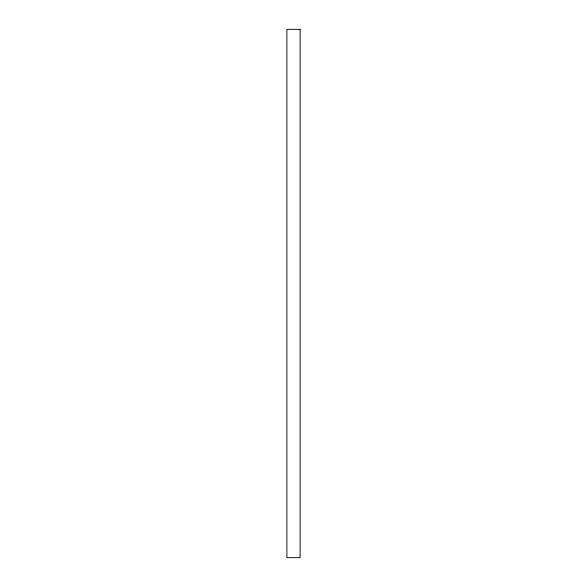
<?xml version="1.0" encoding="UTF-8"?>
<svg xmlns="http://www.w3.org/2000/svg" width="587" height="587" viewBox="0 0 587 587"><rect width="100%" height="100%" fill="white"/><g stroke="black" fill="none" stroke-linecap="round" stroke-linejoin="round"><path stroke-width="0.88" d="M300.104 29.35L286.896 29.35L286.896 557.65L300.104 557.65L300.104 29.35"/></g></svg>
